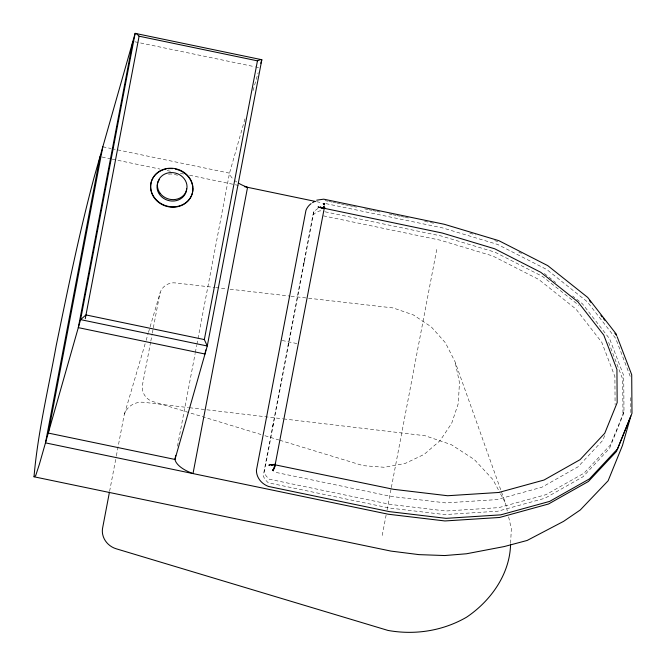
<?xml version="1.0" encoding="UTF-8"?>
<svg xmlns="http://www.w3.org/2000/svg" width="666" height="666" viewBox="0 0 666 666"><rect width="100%" height="100%" fill="white"/><g stroke="black" fill="none" stroke-linecap="round" stroke-linejoin="round"><path stroke-width="0.5" stroke-dasharray="3.33 2.5" d="M510.622 543.231L511.33 528.712L508.624 516.883M109.599 491.325L116.184 456.809M116.375 455.794L123.918 416.2A20.446 18.39 15.9 0 1 126.374 410.148C130.145 404.404 137.338 401.473 144.081 402.322L188.503 407.609M150.633 342.074L142.499 384.757C141.025 391.949 145.854 399.55 152.855 401.556L260.972 434.507M150.824 341.05L152.181 333.941M152.372 332.925L153.147 328.854M153.338 327.839L159.732 294.297C160.956 287.129 168.307 281.951 175.458 282.933L214.668 287.437M177.489 446.195L195.155 353.488M195.346 352.472L196.703 345.338M196.903 344.322L229.512 173.168L245.662 116.475M318.04 208.391L313.944 211.413L312.928 214.993L263.178 476.023L265.226 479.687L268.215 482.783L389.335 508L444.821 514.585L497.818 511.205L544.971 498.235L583.033 476.739L609.515 448.409L622.968 415.234L623.984 411.655L623.726 375.624L609.64 338.852L582.375 303.754L572.668 296.037M313.944 211.413L264.202 472.444L266.242 476.107L269.231 479.204L390.359 504.42L445.837 511.005L498.834 507.625L545.995 494.655L584.049 473.16L610.539 444.83L623.984 411.655M382.226 535.447L386.114 515.068M387.079 509.973L391.158 488.578M391.35 487.562L436.779 249.176M253.03 90.618L258.133 72.719M303.521 264.335L304.537 260.756M288.053 345.504L289.069 341.933M272.585 426.681L273.601 423.101M124.467 414.077L145.829 341.383M146.129 340.384L148.177 333.416M148.468 332.417L160.173 292.582M604.67 435.614L602.738 440.392L578.021 466.833L541.974 487.187L496.769 499.625L445.612 502.888L391.433 496.461L274.583 472.136M312.928 214.993L316.15 212.429L320.046 210.764L324.117 211.605M215.701 287.562L226.024 288.744M230.145 289.219L290.001 296.095M291.034 296.212L307.542 298.11M308.574 298.226L393.181 307.942L413.42 314.951L431.243 326.848L445.454 342.84L455.078 361.821L505.469 503.08L507.276 510.964M189.535 407.725L282.517 418.789M283.55 418.906L425.091 435.739L451.257 444.638L474.367 459.557L492.857 479.495L500.133 493.098M134.882 41.792L254.479 66.692M255.494 66.9L258.533 67.532M102.822 146.795L110.931 148.485M111.946 148.693L229.512 173.168A31.419 13.678 10.8 0 0 233.641 179.562M325.083 200.616L328.13 201.249M329.146 201.465L332.201 202.098M333.216 202.306L336.263 202.939M337.279 203.155L340.326 203.788M341.342 203.996L344.389 204.637M345.404 204.845L348.451 205.478M349.467 205.694L352.514 206.327M353.529 206.535L356.576 207.168M364.702 208.866L367.749 209.499M368.764 209.707L371.811 210.339M372.827 210.556L375.874 211.189M376.889 211.397L379.936 212.038M389.077 213.936L392.124 214.569M393.14 214.785L396.187 215.418M397.202 215.634L400.249 216.267M401.265 216.475L404.32 217.108M405.336 217.324L408.383 217.957M424.633 221.337L434.79 223.451M102.064 157.026L111.222 158.933M112.238 159.141L160.065 169.097M167.166 170.579L171.254 171.428M180.386 173.326L184.482 174.184M189.544 175.233L234.332 184.557M235.314 184.765L238.403 185.406M316.691 201.706L321.778 202.764M325.849 203.613L442.823 227.963L497.627 244.447L546.836 269.555L587.096 301.59L615.667 338.353L630.236 376.407M325.141 211.821L441.175 235.98L494.838 252.114L542.549 276.465L578.929 305.403M323.418 215.859L440.276 240.185L492.665 255.944L538.727 279.445L575.923 309.032L601.756 342.282L614.893 376.598L615.093 404.62M282.176 340.493L296.82 343.539M469.838 233.15L475.815 234.948M494.746 240.642L497.735 241.542M264.935 435.722L278.821 439.951M279.812 440.251L363.137 465.651L384.39 467.282L405.219 463.428L424.2 454.354L440.051 440.676L451.681 423.318L458.3 403.479L459.457 382.509L455.078 361.821M518.781 252.064L521.52 253.463M544.38 273.526L555.694 282.534M500.616 494.005L505.469 503.08M608.624 342.432L622.702 379.204L622.968 415.234M630.744 397.652L630.852 412.878M236.788 182.026A31.419 13.678 10.8 0 1 235.115 180.811M168.556 174.184A14.91 13.42 15.9 0 1 178.022 175.574"/><path stroke-width="1" d="M510.572 544.272C509.881 574.142 490.817 600.849 466.625 617.166C442.848 630.952 414.951 635.272 387.995 630.436L116.167 548.767C109.574 546.811 104.071 541.25 102.689 534.44A20.446 18.39 15.9 0 1 102.639 527.88L109.407 492.34M100.033 156.602L45.479 442.865L388.27 514.227L444.93 520.954L499.592 517.465L548.518 504.004L588.394 481.485L616.483 451.448L630.877 415.925L622.444 445.537L608.125 480.769L580.277 509.973L563.569 521.37L527.147 540.459L504.17 546.57L466.458 553.779L444.722 555.544L418.981 554.628L390.975 551.098L34.016 476.781C37.795 432.534 48.335 389.127 56.227 345.488C67.79 289.377 79.221 233.183 93.989 177.814L135.14 33.358L136.705 33.866L139.102 36.197L257.451 60.839L260.406 59.624L261.83 59.732L207.276 345.995L174.967 459.44A31.419 13.678 10.8 0 0 193.007 473.576L247.561 187.312A31.419 13.678 10.8 0 1 238.636 183.2M324.001 208.416C324.159 207.917 323.243 206.735 324.117 206.185L324.017 208.175L320.105 207.509L324.192 208.625L274.6 467.632M102.822 146.795L48.277 433.067L174.967 459.44L175.741 455.361M132.859 41.367L78.305 327.63L204.995 354.012L205.769 349.933M85.265 318.698L139.102 36.197M34.016 476.781L35.664 475.707L39.436 464.077L80.586 319.622L207.276 345.995L204.337 339.568L257.451 60.839M275.166 464.677C274.017 465.318 275.008 468.697 272.444 470.346L273.818 468.972L275.091 464.926L271.07 464.826L275.324 464.21M260.814 63.295L261.83 59.732M274.4 467.365L275.075 465.101M316.675 200.175L323.684 199.167L444.297 224.275L498.851 240.676L547.735 265.626L587.678 297.402L616.45 334.332M324.808 208.425L442.307 233.033L494.705 248.784L540.767 272.294L577.963 301.881L603.796 335.123L616.932 369.439L617.174 402.655L604.77 433.241L580.061 459.673L544.014 480.036L498.809 492.465L447.652 495.737L393.473 489.302L275.915 465.001M260.814 59.515L135.14 33.358L80.586 319.622L85.981 314.935L204.337 339.568M244.472 186.671L315.676 201.49M323.102 207.609L325.141 208.033M589.477 300.616L590.742 302.247M600.907 315.318L602.172 316.958M603.446 318.589L604.711 320.221M614.868 333.3L616.774 335.747M617.141 336.696L631.709 374.75L631.984 413.32L617.59 448.834L589.502 478.879L549.633 501.398L500.699 514.86L446.045 518.348L389.377 511.621L268.506 486.455A18.007 16.2 15.9 0 1 256.427 470.238L305.96 210.339A18.007 16.2 15.9 0 1 311.089 203.621M192.849 188.212A21.295 19.156 15.9 0 1 175.05 207.109A21.295 19.156 15.9 0 1 151.382 192.133A21.295 19.156 15.9 0 1 163.553 169.672M164.41 169.405A21.295 19.156 15.9 0 1 166.159 168.981M167.974 168.706A21.295 19.156 15.9 0 1 172.561 168.648M175.308 169.056A21.295 19.156 15.9 0 1 192.774 187.204M186.613 188.819A14.91 13.42 15.9 0 1 167.424 200.208A14.91 13.42 15.9 0 1 159.299 179.67M312.554 202.647A18.007 16.2 15.9 0 1 314.127 201.815M324.167 204.787L323.285 203.571L324.167 204.787M324.192 203.513L324.175 204.304L324.192 203.513M271.087 464.743L273.226 464.718L271.087 464.743M273.609 469.655L273.26 470.77L273.609 469.655M318.173 206.984L319.197 207.259L318.173 206.984M320.329 207.068L322.169 207.884L320.329 207.068M270.088 464.935L268.972 465.151L270.088 464.935M154.545 197.777A21.295 19.156 15.9 0 0 191.017 196.595A21.295 19.156 15.9 0 0 169.897 168.215A21.295 19.156 15.9 0 0 154.545 197.777M160.131 193.273A14.91 13.42 15.9 0 0 185.672 192.441A14.91 13.42 15.9 0 0 170.879 172.569A14.91 13.42 15.9 0 0 160.131 193.273"/></g></svg>
